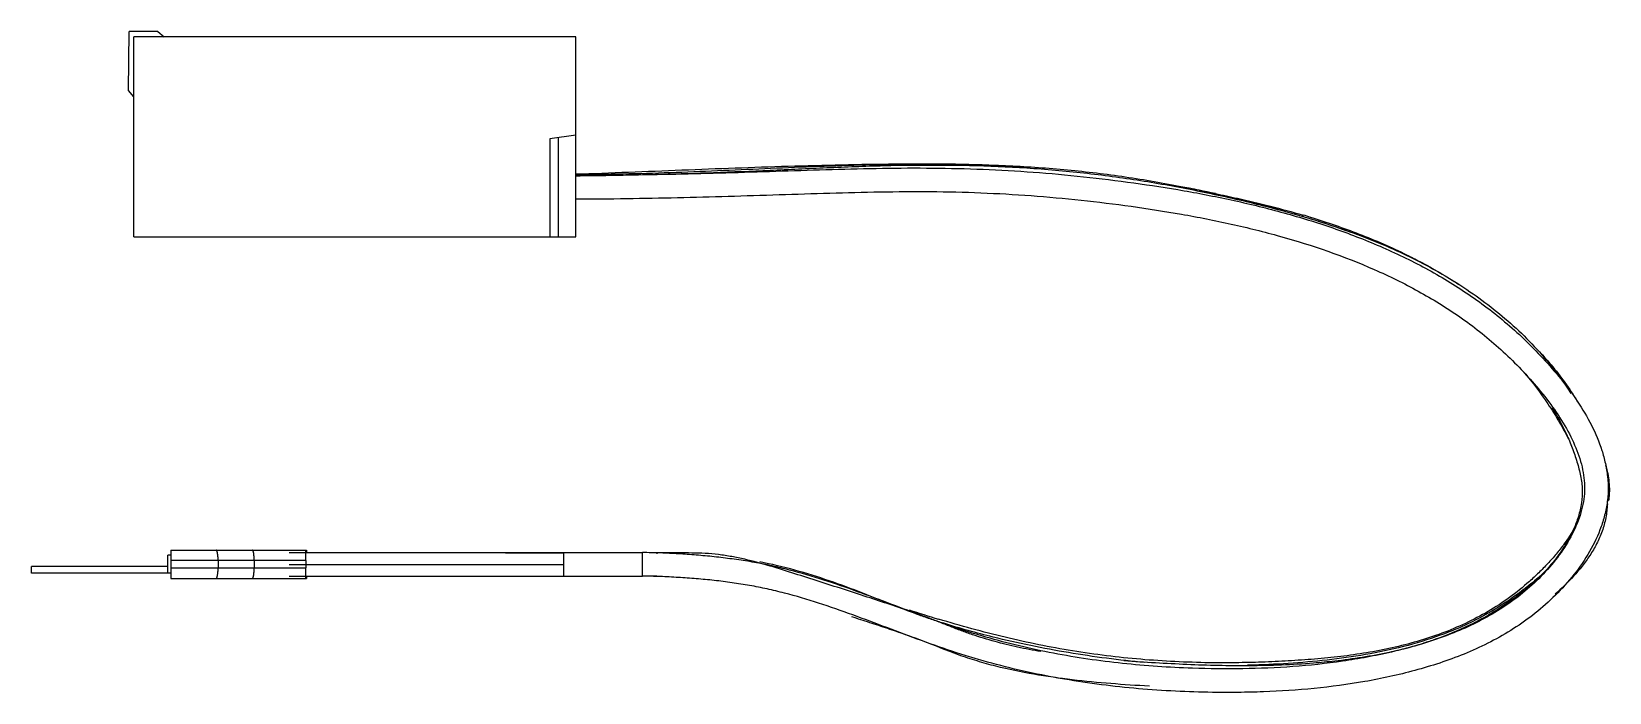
# Model space of a CAD drawing. Header units: millimetres. Extents: x 22 to 172, y 103 to 166.
import ezdxf

# ---------------------------------------------------------------- set-up
doc = ezdxf.new("R2010")
doc.units = ezdxf.units.MM
doc.header["$LTSCALE"] = 17.5483
doc.layers.get('0').update_dxf_attribs({"linetype": 'CONTINUOUS'})

msp = doc.modelspace()

# ---------------------------------------------------------------- linework, layer by layer
at = {"color": 7}
for p, q in [((30.78, 160.52), (30.83, 166.16)), ((33.57, 166.16), (30.83, 166.16)), ((31.28, 146.56), (31.28, 165.66)), ((73.48, 165.66), (31.28, 165.66)), ((33.57, 166.16), (34.17, 165.66)), ((73.48, 146.56), (73.48, 165.66)), ((31.28, 159.91), (30.78, 160.52)), ((73.48, 156.25), (70.98, 155.9)), ((70.98, 155.9), (70.98, 146.56)), ((71.78, 156.02), (71.78, 146.56)), ((73.48, 152.56), (75.96, 152.65)), ((73.48, 152.54), (75.96, 152.64)), ((109.65, 153.5), (109.97, 153.49)), ((109.65, 153.39), (109.97, 153.39)), ((31.28, 146.56), (73.48, 146.56)), ((34.53, 114.42), (34.53, 116.14)), ((34.83, 116.14), (34.53, 116.14)), ((34.83, 116.63), (34.83, 113.93)), ((34.83, 116.63), (47.76, 116.63)), ((72.3, 116.38), (46.12, 116.38)), ((66.77, 116.38), (72.3, 116.38)), ((72.3, 116.39), (72.3, 114.14)), ((72.3, 116.39), (79.83, 116.39)), ((79.83, 114.14), (79.83, 116.39)), ((81.24, 116.27), (81.24, 116.38)), ((21.53, 114.42), (21.53, 115.07)), ((34.53, 115.07), (21.53, 115.07)), ((47.7, 115.63), (34.83, 115.63)), ((34.83, 114.93), (47.7, 114.93)), ((39.33, 115.63), (39.33, 114.93)), ((42.78, 115.63), (42.78, 114.93)), ((46.13, 115.25), (72.3, 115.26)), ((47.7, 115.63), (47.7, 114.93)), ((34.53, 114.42), (21.53, 114.42)), ((34.83, 114.42), (34.53, 114.42)), ((34.83, 113.93), (47.7, 113.93)), ((46.12, 114.13), (72.3, 114.13)), ((47.71, 113.93), (47.76, 113.93)), ((72.3, 114.14), (79.83, 114.14)), ((81.19, 114.13), (79.83, 114.13)), ((137.74, 105.64), (137.58, 105.63)), ((137.74, 105.63), (137.58, 105.63))]:
    msp.add_line(p, q, dxfattribs=at)
for centre, radius, start, end in [((101.99, -6.52), 160.54, 78.3117, 79.4463), ((106.87, 28.92), 124.84, 77.9409, 78.3507), ((121.03, 74.39), 77.39, 73.0398, 73.596), ((161.19, 121.57), 10.75, 357.1888, 358.8375), ((164.27, 122.46), 7.85, 352.0577, 352.3962), ((156.63, 124.03), 13.23, 327.7251, 333.6912), ((149.38, 132.41), 24.36, 310.8757, 312.4404), ((151.23, 252.24), 148.6, 251.9946, 253.1283), ((143.45, 142.56), 36.5, 284.8394, 287.4054)]:
    msp.add_arc(centre, radius, start, end, dxfattribs=at)
for points, knots in [([(73.48, 152.53), (76.48, 152.53), (82.49, 152.67), (91.51, 153.09), (100.57, 153.46), (106.62, 153.54), (109.65, 153.5)], [0, 0, 0, 0, 0.248725, 0.498325, 0.748689, 1, 1, 1, 1]), ([(73.48, 152.42), (76.66, 152.43), (83.02, 152.53), (90.97, 152.77), (97.34, 152.98), (102.13, 153.11), (106.93, 153.15), (113.34, 153.02), (119.74, 152.58), (126.13, 151.81), (130.94, 151.09), (135.73, 150.18), (140.48, 149.05), (145.15, 147.65), (149.69, 145.95), (154.08, 143.9), (158.27, 141.44), (161.54, 139), (164.01, 136.79), (165.8, 134.96), (167.51, 132.99), (169.09, 130.87), (170.44, 128.61), (171.3, 126.59), (171.75, 124.92), (171.96, 123.65), (172.02, 122.36), (171.92, 121.07), (171.64, 119.79), (171.1, 118.14), (170.1, 116.16), (168.57, 114), (166.78, 112.07), (164.82, 110.37), (162.73, 108.93), (160.53, 107.7), (157.51, 106.34), (154.36, 105.31), (151.17, 104.53), (147.98, 103.9), (143.96, 103.36), (139.91, 103.1), (136.67, 103.03), (135.05, 103.03), (134.24, 103.04)], [0, 0, 0, 0, 0.060545, 0.121197, 0.151606, 0.182069, 0.212571, 0.243083, 0.304165, 0.334848, 0.365732, 0.396757, 0.427809, 0.458774, 0.489582, 0.520233, 0.550906, 0.58199, 0.597864, 0.614059, 0.630665, 0.647543, 0.66435, 0.6809, 0.689087, 0.697245, 0.705426, 0.713663, 0.721907, 0.730187, 0.746903, 0.763782, 0.780544, 0.796939, 0.813046, 0.828982, 0.844819, 0.876246, 0.89183, 0.907343, 0.938269, 0.969141, 0.984571, 1, 1, 1, 1]), ([(73.48, 152.39), (74.57, 152.4), (78.95, 152.46), (83.33, 152.58), (86.61, 152.7)], [0, 0, 0, 0, 0.249905, 1, 1, 1, 1]), ([(75.96, 152.64), (79.35, 152.77), (84.43, 152.98), (91.21, 153.23), (96.3, 153.39), (101.4, 153.5), (106.51, 153.55), (111.63, 153.5), (115.04, 153.34), (116.75, 153.22)], [0, 0, 0, 0, 0.249217, 0.373949, 0.498775, 0.623708, 0.748831, 0.874274, 1, 1, 1, 1]), ([(86.61, 152.7), (88.41, 152.77), (91.11, 152.88), (94.72, 153.04), (97.43, 153.16), (100.14, 153.28), (103.77, 153.39), (108.32, 153.44), (112.87, 153.34), (116.51, 153.15), (120.15, 152.87), (124.68, 152.37), (129.18, 151.66), (132.77, 150.97), (135.45, 150.4), (138.12, 149.78), (141.67, 148.87), (146.07, 147.56), (151.24, 145.59), (156.22, 143.09), (160.88, 139.97), (165.08, 136.19), (167.43, 133.2), (168.44, 131.6)], [0, 0, 0, 0, 0.061439, 0.092178, 0.122971, 0.153843, 0.184782, 0.246772, 0.308838, 0.339885, 0.370938, 0.433056, 0.495189, 0.526275, 0.557383, 0.58852, 0.619713, 0.682278, 0.744999, 0.808056, 0.871535, 0.935431, 1, 1, 1, 1]), ([(109.97, 153.49), (111.83, 153.46), (115.54, 153.35), (121.09, 152.93), (126.61, 152.23), (130.27, 151.56), (132.08, 151.19)], [0, 0, 0, 0, 0.249749, 0.499751, 0.749947, 1, 1, 1, 1]), ([(73.48, 150.17), (76.71, 150.18), (83.18, 150.28), (91.25, 150.53), (97.7, 150.74), (102.52, 150.86), (107.34, 150.9), (113.73, 150.75), (120.12, 150.28), (126.49, 149.49), (131.28, 148.75), (136.03, 147.81), (142.24, 146.27), (148.26, 144.2), (153.91, 141.43), (157.91, 138.97), (161, 136.53), (163.31, 134.32), (164.98, 132.51), (166.53, 130.58), (167.89, 128.55), (168.95, 126.47), (169.63, 124.36), (169.8, 122.59), (169.66, 121.22), (169.41, 120.19), (169.05, 119.16), (168.41, 117.78), (167.36, 116.12), (165.83, 114.3), (164.09, 112.67), (162.2, 111.27), (159.52, 109.66), (156.63, 108.42), (153.62, 107.47), (151.32, 106.88), (149, 106.39), (145.87, 105.87), (141.91, 105.45), (137.12, 105.26), (133.92, 105.29), (132.32, 105.34)], [0, 0, 0, 0, 0.063709, 0.127363, 0.159154, 0.190865, 0.22246, 0.253949, 0.316937, 0.348602, 0.380441, 0.412305, 0.444015, 0.506502, 0.537249, 0.567862, 0.598819, 0.614658, 0.630873, 0.647298, 0.663422, 0.67881, 0.693224, 0.706781, 0.713496, 0.720415, 0.727576, 0.734976, 0.750346, 0.766104, 0.781712, 0.797094, 0.812419, 0.843248, 0.858819, 0.87443, 0.890036, 0.905644, 0.936936, 0.968402, 1, 1, 1, 1]), ([(132.96, 151), (134.28, 150.72), (136.92, 150.11), (139.54, 149.44), (140.84, 149.08)], [0, 0, 0, 0, 0.500021, 1, 1, 1, 1]), ([(134.51, 150.69), (135.21, 150.54), (138.02, 149.94), (140.81, 149.24), (142.88, 148.63)], [0, 0, 0, 0, 0.249486, 1, 1, 1, 1]), ([(140.84, 149.08), (141.07, 149.02), (141.99, 148.76), (142.92, 148.49), (143.6, 148.28)], [0, 0, 0, 0, 0.24965, 1, 1, 1, 1]), ([(143.6, 148.42), (145.17, 147.94), (148.27, 146.88), (151.29, 145.57), (152.76, 144.84)], [0, 0, 0, 0, 0.498165, 1, 1, 1, 1]), ([(143.6, 148.28), (143.91, 148.19), (145.16, 147.8), (146.39, 147.38), (147.3, 147.05)], [0, 0, 0, 0, 0.24957, 1, 1, 1, 1]), ([(152.76, 144.84), (153.19, 144.63), (154.89, 143.76), (156.55, 142.79), (157.75, 142)], [0, 0, 0, 0, 0.249752, 1, 1, 1, 1]), ([(165.61, 135.4), (165.93, 135.05), (167.19, 133.62), (168.31, 132.07), (169.05, 130.84)], [0, 0, 0, 0, 0.248865, 1, 1, 1, 1]), ([(163.96, 133.61), (164.78, 132.65), (165.93, 131.13), (167.29, 128.97), (167.91, 127.85), (168.21, 127.27)], [0, 0, 0, 0, 0.495419, 0.746266, 1, 1, 1, 1]), ([(166.65, 130.22), (167.16, 129.41), (167.84, 128.15), (168.58, 126.4), (168.96, 125.29), (169.22, 124.39), (169.37, 123.72), (169.48, 123.07), (169.55, 122.21), (169.48, 121.12), (169.28, 120.26), (169.16, 119.84)], [0, 0, 0, 0, 0.259822, 0.388807, 0.517552, 0.581337, 0.643563, 0.70362, 0.761756, 0.878659, 1, 1, 1, 1]), ([(171.75, 124.74), (171.91, 124.22), (172.08, 123.39), (172.13, 122.27), (172.09, 121.7), (172.05, 121.42)], [0, 0, 0, 0, 0.492404, 0.745612, 1, 1, 1, 1]), ([(171.92, 121.04), (171.9, 120.6), (171.83, 119.94), (171.63, 119.07), (171.37, 118.23), (171.01, 117.42), (170.59, 116.66), (170.14, 115.94), (169.53, 115.09), (168.45, 113.82), (167.55, 112.95), (166.93, 112.41)], [0, 0, 0, 0, 0.128674, 0.193735, 0.25921, 0.387778, 0.450703, 0.512962, 0.636163, 0.758387, 1, 1, 1, 1]), ([(169.01, 119.2), (168.84, 118.86), (168.46, 118.17), (167.79, 117.19), (167.04, 116.24), (166.24, 115.33), (165.38, 114.46), (164.19, 113.35), (162.61, 112.07), (160.56, 110.74), (158.39, 109.6), (156.12, 108.65), (153.78, 107.88), (151.38, 107.27), (148.94, 106.8), (146.47, 106.45), (143.98, 106.21), (141.47, 106.04), (138.96, 105.92), (136.44, 105.86), (134.77, 105.86), (133.93, 105.87)], [0, 0, 0, 0, 0.029488, 0.059509, 0.09009, 0.121038, 0.151992, 0.182893, 0.244605, 0.306291, 0.368191, 0.430445, 0.49301, 0.555684, 0.618492, 0.681597, 0.745046, 0.808792, 0.872635, 0.936364, 1, 1, 1, 1]), ([(169.16, 119.84), (169.11, 119.69), (168.92, 119.12), (168.69, 118.57), (168.49, 118.16)], [0, 0, 0, 0, 0.247093, 1, 1, 1, 1]), ([(39.33, 115.63), (39.33, 115.7), (39.33, 115.82), (39.32, 116.01), (39.3, 116.18), (39.28, 116.31), (39.26, 116.4), (39.25, 116.46), (39.23, 116.51), (39.21, 116.55), (39.2, 116.59), (39.18, 116.61), (39.16, 116.63), (39.15, 116.63), (39.14, 116.63)], [0, 0, 0, 0, 0.188227, 0.369174, 0.535862, 0.682295, 0.746341, 0.80359, 0.85369, 0.896399, 0.931694, 0.959886, 0.981914, 1, 1, 1, 1]), ([(42.78, 115.63), (42.78, 115.7), (42.78, 115.82), (42.77, 116.01), (42.75, 116.18), (42.73, 116.31), (42.72, 116.4), (42.7, 116.46), (42.69, 116.51), (42.67, 116.55), (42.65, 116.59), (42.64, 116.61), (42.62, 116.63), (42.6, 116.63), (42.6, 116.63)], [0, 0, 0, 0, 0.188492, 0.369673, 0.536538, 0.683073, 0.747137, 0.80438, 0.854448, 0.897096, 0.932296, 0.960345, 0.98217, 1, 1, 1, 1]), ([(47.7, 115.63), (47.7, 115.7), (47.7, 115.82), (47.7, 116.01), (47.7, 116.15), (47.7, 116.26), (47.7, 116.33), (47.7, 116.4), (47.7, 116.46), (47.7, 116.51), (47.7, 116.55), (47.7, 116.57), (47.7, 116.59), (47.7, 116.6), (47.7, 116.61), (47.7, 116.62), (47.7, 116.62), (47.7, 116.63), (47.7, 116.63), (47.7, 116.63), (47.7, 116.63), (47.7, 116.63)], [0, 0, 0, 0, 0.195056, 0.382659, 0.55551, 0.634332, 0.707035, 0.772935, 0.831385, 0.881837, 0.923794, 0.941457, 0.956857, 0.969954, 0.98071, 0.989102, 0.995117, 0.99723, 0.998744, 0.999662, 1, 1, 1, 1]), ([(47.71, 116.63), (47.71, 116.63), (47.71, 116.63), (47.71, 116.63), (47.71, 116.63), (47.71, 116.62), (47.71, 116.62), (47.71, 116.61), (47.71, 116.6), (47.71, 116.59), (47.71, 116.58), (47.71, 116.56), (47.71, 116.53), (47.71, 116.49), (47.71, 116.44), (47.71, 116.4), (47.71, 116.38)], [0, 0, 0, 0, 0.001166, 0.004281, 0.009414, 0.016569, 0.036942, 0.06537, 0.101817, 0.14623, 0.198503, 0.258515, 0.40127, 0.57343, 0.773531, 1, 1, 1, 1]), ([(47.76, 116.38), (47.76, 116.4), (47.76, 116.44), (47.76, 116.49), (47.76, 116.53), (47.76, 116.56), (47.76, 116.58), (47.76, 116.59), (47.76, 116.6), (47.76, 116.61), (47.76, 116.62), (47.76, 116.62), (47.76, 116.63), (47.76, 116.63), (47.76, 116.63), (47.76, 116.63), (47.76, 116.63)], [0, 0, 0, 0, 0.226469, 0.42657, 0.59873, 0.741485, 0.801497, 0.85377, 0.898183, 0.93463, 0.963058, 0.983431, 0.990586, 0.995719, 0.998834, 1, 1, 1, 1]), ([(47.77, 116.63), (47.77, 116.63), (47.77, 116.63), (47.77, 116.63), (47.77, 116.63), (47.77, 116.62), (47.77, 116.62), (47.77, 116.61), (47.77, 116.6), (47.77, 116.59), (47.77, 116.58), (47.77, 116.56), (47.77, 116.53), (47.77, 116.49), (47.77, 116.44), (47.77, 116.4), (47.77, 116.38)], [0, 0, 0, 0, 0.001166, 0.004281, 0.009414, 0.016569, 0.036942, 0.06537, 0.101817, 0.14623, 0.198503, 0.258515, 0.40127, 0.57343, 0.773531, 1, 1, 1, 1]), ([(132.32, 105.34), (130.09, 105.42), (125.65, 105.72), (120.15, 106.52), (115.81, 107.45), (112.6, 108.29), (109.43, 109.3), (106.29, 110.44), (103.14, 111.63), (99.97, 112.82), (96.75, 113.93), (94.01, 114.71), (91.78, 115.22), (90.09, 115.54), (88.39, 115.79), (86.68, 116), (84.97, 116.16), (83.26, 116.28), (81.55, 116.36), (80.4, 116.39), (79.83, 116.39)], [0, 0, 0, 0, 0.123821, 0.247237, 0.308795, 0.37022, 0.431713, 0.493628, 0.556034, 0.618828, 0.681911, 0.745378, 0.777236, 0.809115, 0.840989, 0.872837, 0.904656, 0.936391, 0.968086, 1, 1, 1, 1]), ([(100.45, 112.42), (99.68, 112.67), (98.14, 113.17), (95.82, 113.91), (93.48, 114.66), (91.11, 115.39), (89.08, 115.89), (87.4, 116.17), (85.72, 116.35), (83.66, 116.36), (82.03, 116.35), (81.24, 116.38)], [0, 0, 0, 0, 0.122965, 0.246183, 0.369921, 0.495618, 0.623222, 0.687682, 0.752737, 0.879843, 1, 1, 1, 1]), ([(167.81, 116.96), (167.68, 116.75), (167.13, 115.93), (166.49, 115.16), (165.98, 114.62)], [0, 0, 0, 0, 0.250125, 1, 1, 1, 1]), ([(39.14, 113.93), (39.15, 113.93), (39.16, 113.93), (39.18, 113.95), (39.2, 113.97), (39.21, 114.01), (39.23, 114.05), (39.25, 114.1), (39.26, 114.16), (39.28, 114.25), (39.3, 114.38), (39.32, 114.55), (39.33, 114.74), (39.33, 114.86), (39.33, 114.93)], [0, 0, 0, 0, 0.018086, 0.040113, 0.068303, 0.103598, 0.146306, 0.196407, 0.253656, 0.317705, 0.464143, 0.630835, 0.811778, 1, 1, 1, 1]), ([(42.6, 113.93), (42.6, 113.93), (42.62, 113.93), (42.64, 113.95), (42.65, 113.97), (42.67, 114.01), (42.69, 114.05), (42.7, 114.1), (42.72, 114.16), (42.73, 114.25), (42.75, 114.38), (42.77, 114.55), (42.78, 114.74), (42.78, 114.86), (42.78, 114.93)], [0, 0, 0, 0, 0.01783, 0.039654, 0.067701, 0.1029, 0.145548, 0.195616, 0.25286, 0.316927, 0.463467, 0.630336, 0.811513, 1, 1, 1, 1]), ([(47.7, 113.93), (47.7, 113.93), (47.7, 113.93), (47.7, 113.93), (47.7, 113.93), (47.7, 113.94), (47.7, 113.94), (47.7, 113.95), (47.7, 113.96), (47.7, 113.97), (47.7, 113.99), (47.7, 114.01), (47.7, 114.05), (47.7, 114.1), (47.7, 114.16), (47.7, 114.23), (47.7, 114.3), (47.7, 114.41), (47.7, 114.55), (47.7, 114.74), (47.7, 114.86), (47.7, 114.93)], [0, 0, 0, 0, 0.000338, 0.001256, 0.00277, 0.004883, 0.010898, 0.01929, 0.030046, 0.043143, 0.058543, 0.076206, 0.118163, 0.168615, 0.227065, 0.292965, 0.365668, 0.44449, 0.617341, 0.804944, 1, 1, 1, 1]), ([(103.98, 111.28), (102.93, 111.69), (100.84, 112.53), (96.59, 114.14), (93.28, 115.06), (91.03, 115.51)], [0, 0, 0, 0, 0.2463, 0.496055, 1, 1, 1, 1]), ([(165.98, 114.62), (165.86, 114.49), (165.39, 114), (164.89, 113.54), (164.5, 113.2)], [0, 0, 0, 0, 0.24892, 1, 1, 1, 1]), ([(47.71, 114.12), (47.71, 114.11), (47.71, 114.08), (47.71, 114.04), (47.71, 114.01), (47.71, 113.98), (47.71, 113.97), (47.71, 113.96), (47.71, 113.95), (47.71, 113.94), (47.71, 113.94), (47.71, 113.93), (47.71, 113.93), (47.71, 113.93), (47.71, 113.93), (47.71, 113.93)], [0, 0, 0, 0, 0.228216, 0.429011, 0.601051, 0.743307, 0.803001, 0.854932, 0.898998, 0.935141, 0.963326, 0.983522, 0.995708, 0.998808, 1, 1, 1, 1]), ([(47.76, 113.93), (47.76, 113.93), (47.76, 113.93), (47.76, 113.93), (47.76, 113.93), (47.76, 113.94), (47.76, 113.94), (47.76, 113.95), (47.76, 113.96), (47.76, 113.97), (47.76, 113.98), (47.76, 114.01), (47.76, 114.04), (47.76, 114.08), (47.76, 114.11), (47.76, 114.12)], [0, 0, 0, 0, 0.001192, 0.004292, 0.016478, 0.036674, 0.064859, 0.101002, 0.145068, 0.196999, 0.256693, 0.398949, 0.570989, 0.771784, 1, 1, 1, 1]), ([(47.77, 114.12), (47.77, 114.11), (47.77, 114.08), (47.77, 114.04), (47.77, 114.01), (47.77, 113.98), (47.77, 113.97), (47.77, 113.96), (47.77, 113.95), (47.77, 113.94), (47.77, 113.94), (47.77, 113.93), (47.77, 113.93), (47.77, 113.93), (47.77, 113.93), (47.77, 113.93)], [0, 0, 0, 0, 0.228216, 0.429011, 0.601051, 0.743307, 0.803001, 0.854932, 0.898998, 0.935141, 0.963326, 0.983522, 0.995708, 0.998808, 1, 1, 1, 1]), ([(134.24, 103.04), (133.06, 103.06), (130.7, 103.13), (127.16, 103.37), (123.63, 103.75), (120.12, 104.28), (116.63, 104.95), (113.18, 105.79), (109.79, 106.8), (106.45, 107.97), (103.17, 109.22), (99.92, 110.45), (96.67, 111.59), (93.94, 112.4), (91.73, 112.93), (90.06, 113.26), (88.38, 113.52), (86.68, 113.74), (84.97, 113.9), (83.25, 114.02), (81.54, 114.11), (80.4, 114.14), (79.83, 114.14)], [0, 0, 0, 0, 0.063455, 0.126963, 0.190469, 0.253957, 0.317417, 0.380889, 0.444387, 0.507637, 0.570462, 0.632731, 0.69436, 0.755309, 0.785642, 0.816043, 0.846562, 0.8772, 0.907928, 0.938744, 0.969553, 1, 1, 1, 1]), ([(165.32, 113.99), (164.86, 113.59), (163.91, 112.82), (161.94, 111.4), (159.85, 110.16), (157.66, 109.14), (155.39, 108.25), (152.46, 107.36), (148.84, 106.61), (145.17, 106.1), (141.47, 105.78), (138.98, 105.67), (137.74, 105.63)], [0, 0, 0, 0, 0.062329, 0.124373, 0.24756, 0.309107, 0.370949, 0.495651, 0.621112, 0.746916, 0.87331, 1, 1, 1, 1]), ([(164.5, 113.2), (164.24, 112.98), (163.16, 112.09), (162.02, 111.3), (161.13, 110.76)], [0, 0, 0, 0, 0.248813, 1, 1, 1, 1]), ([(117.86, 106.93), (117.11, 107.06), (115.64, 107.34), (113.82, 107.79), (112.39, 108.2), (111.32, 108.54), (110.27, 108.92), (109.21, 109.33), (108.14, 109.77), (107.05, 110.18), (105.95, 110.58), (104.48, 111.09), (102.65, 111.7), (101.19, 112.18), (100.45, 112.42)], [0, 0, 0, 0, 0.123572, 0.246329, 0.307481, 0.368481, 0.429448, 0.491231, 0.554718, 0.61903, 0.683122, 0.746919, 0.873766, 1, 1, 1, 1]), ([(128.21, 103.63), (126.98, 103.7), (124.53, 103.86), (120.85, 104.21), (117.18, 104.73), (114.16, 105.36), (112.07, 105.94), (110.89, 106.32), (109.15, 106.91), (107.48, 107.63), (105.78, 108.25), (104.66, 108.65), (103.24, 109.13), (101.53, 109.7), (100.38, 110.07), (99.81, 110.26)], [0, 0, 0, 0, 0.12547, 0.25154, 0.377781, 0.504095, 0.567348, 0.599048, 0.63083, 0.754965, 0.785328, 0.815792, 0.877012, 0.938467, 1, 1, 1, 1]), ([(113.3, 108.32), (112.5, 108.52), (110.93, 108.93), (108.97, 109.51), (107.42, 110.01), (105.88, 110.55), (104.74, 110.98), (103.98, 111.28)], [0, 0, 0, 0, 0.250508, 0.50036, 0.625054, 0.749669, 1, 1, 1, 1]), ([(133.93, 105.87), (132.84, 105.89), (130.65, 105.96), (126.29, 106.25), (120.86, 106.92), (114.42, 108.23), (110.2, 109.4), (108.1, 110.04)], [0, 0, 0, 0, 0.124937, 0.249828, 0.49969, 0.749492, 1, 1, 1, 1]), ([(161.13, 110.76), (160.94, 110.64), (160.19, 110.19), (159.41, 109.78), (158.82, 109.49)], [0, 0, 0, 0, 0.249551, 1, 1, 1, 1]), ([(158.82, 109.49), (157.75, 108.97), (156.27, 108.35), (154.75, 107.85), (154.37, 107.73)], [0, 0, 0, 0, 0.749846, 1, 1, 1, 1]), ([(127.78, 105.9), (125.34, 106.11), (121.69, 106.59), (116.88, 107.49), (114.49, 108.03), (113.3, 108.32)], [0, 0, 0, 0, 0.499508, 0.749805, 1, 1, 1, 1]), ([(152.8, 107.27), (152.24, 107.12), (149.97, 106.58), (147.65, 106.22), (145.91, 106.02)], [0, 0, 0, 0, 0.24902, 1, 1, 1, 1]), ([(137.75, 105.58), (136.76, 105.57), (134.77, 105.59), (131.79, 105.69), (128.79, 105.85), (126.79, 105.97), (125.79, 106.04)], [0, 0, 0, 0, 0.248138, 0.497501, 0.748394, 1, 1, 1, 1]), ([(145.91, 106.02), (145.23, 105.95), (142.52, 105.69), (139.79, 105.59), (137.75, 105.58)], [0, 0, 0, 0, 0.249884, 1, 1, 1, 1])]:
    msp.add_open_spline(points, degree=3, knots=knots, dxfattribs=at)

doc.saveas('drawing.dxf')
